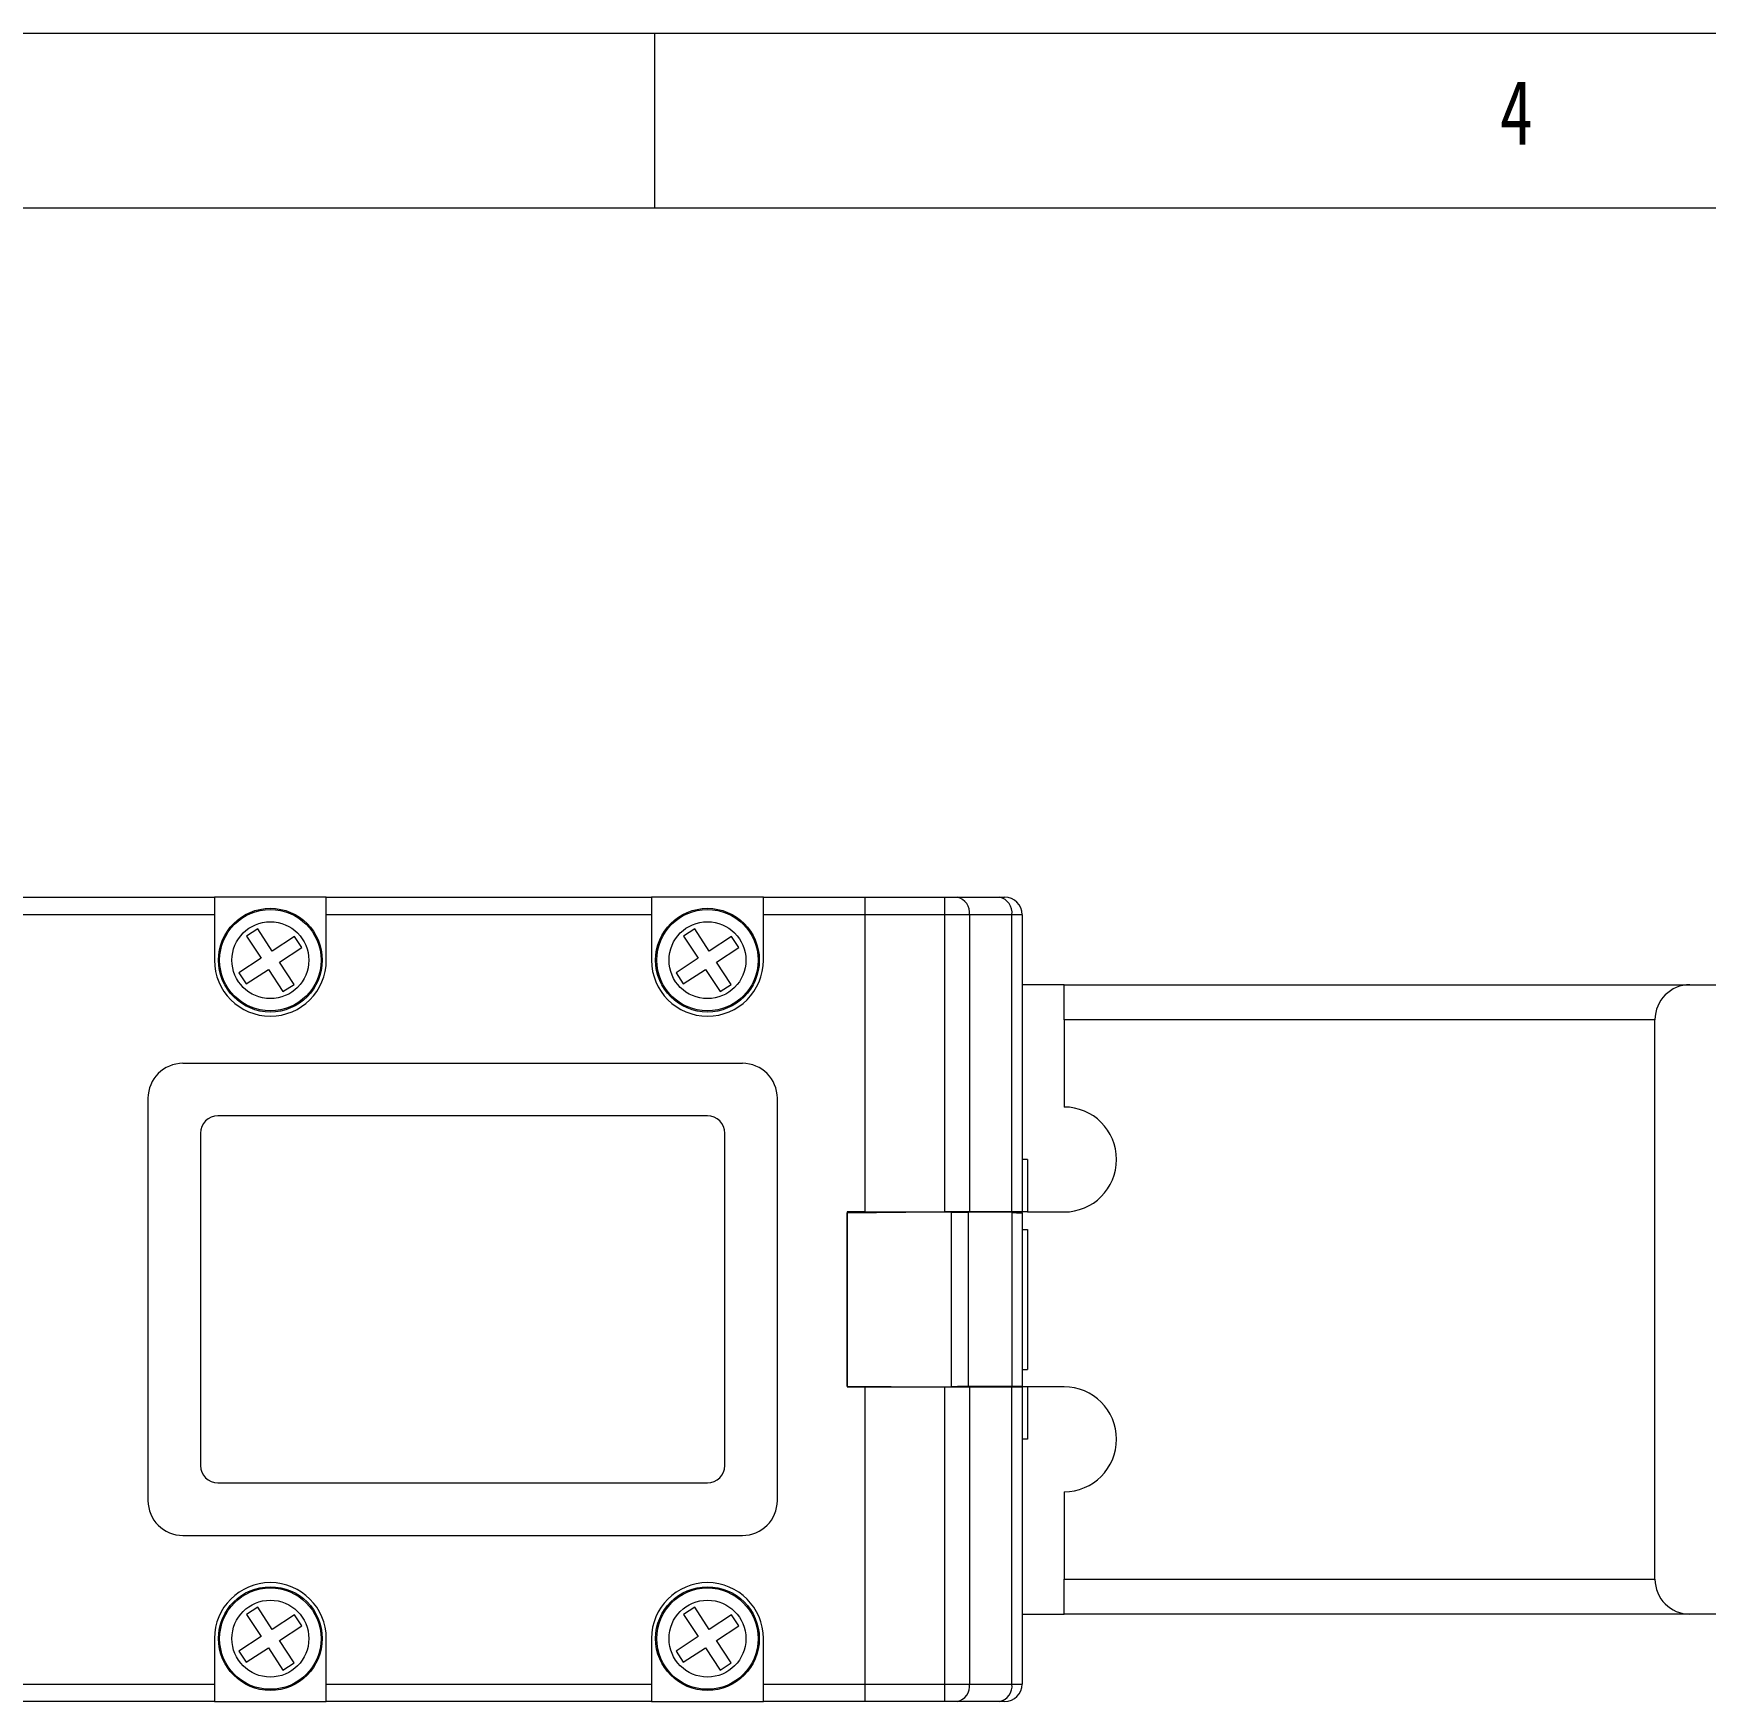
# Paper-space layout '시트2_ENG' of a CAD drawing. Header units: inches. Extents: x 0.2 to 16.3, y 0.2 to 11.5.
# Drawn here: x 5.6 to 7.482, y 9.618 to 11.496 of the extents above; entities that cross this region are included whole.
import ezdxf

# ---------------------------------------------------------------- set-up
doc = ezdxf.new("R2010")
doc.units = ezdxf.units.IN
doc.header["$MEASUREMENT"] = 0
doc.styles.add('SLDTEXTSTYLE2', font='TXT', dxfattribs={"width": 0.75})

psp = doc.layouts.new('시트2_ENG')

# ---------------------------------------------------------------- linework, layer by layer
at = {"color": 7, "linetype": 'Continuous', "lineweight": 18}
for p, q in [((16.3386, 11.4961), (0.1969, 11.4961)), ((6.2992, 11.2992), (6.2992, 11.4961)), ((16.1516, 11.2992), (0.3937, 11.2992)), ((5.4372, 10.5235), (5.8033, 10.5235)), ((5.8033, 10.5235), (5.8033, 10.5039)), ((5.9293, 10.5235), (5.8033, 10.5235)), ((5.9293, 10.5235), (6.2955, 10.5235)), ((5.9293, 10.5039), (5.9293, 10.5235)), ((6.2955, 10.5235), (6.2955, 10.5039)), ((6.4215, 10.5235), (6.2955, 10.5235)), ((6.4215, 10.5235), (6.5356, 10.5235)), ((6.4215, 10.5039), (6.4215, 10.5235)), ((6.5356, 10.5235), (6.5356, 10.5039)), ((6.5356, 10.5235), (6.6256, 10.5235)), ((6.6256, 10.5039), (6.6256, 10.5235)), ((6.6256, 10.5235), (6.6395, 10.5235)), ((6.6395, 10.5235), (6.6873, 10.5235)), ((6.6873, 10.5235), (6.6931, 10.5235)), ((5.8033, 10.5039), (5.4372, 10.5039)), ((5.8033, 10.5039), (5.8033, 10.4527)), ((5.8521, 10.4881), (5.8396, 10.4799)), ((5.8685, 10.463), (5.8521, 10.4881)), ((5.9293, 10.4527), (5.9293, 10.5039)), ((6.2955, 10.5039), (5.9293, 10.5039)), ((6.2955, 10.5039), (6.2955, 10.4527)), ((6.3443, 10.4881), (6.3317, 10.4799)), ((6.3606, 10.463), (6.3443, 10.4881)), ((6.5356, 10.5039), (6.4215, 10.5039)), ((6.4215, 10.4527), (6.4215, 10.5039)), ((6.5356, 10.5039), (6.5356, 10.1692)), ((6.6256, 10.5039), (6.5356, 10.5039)), ((6.6535, 10.5039), (6.6256, 10.5039)), ((6.6256, 10.1692), (6.6256, 10.5039)), ((6.6535, 10.5039), (6.6535, 10.1692)), ((6.7013, 10.5039), (6.6535, 10.5039)), ((6.7013, 10.1692), (6.7013, 10.5039)), ((6.7128, 10.5039), (6.7013, 10.5039)), ((6.7128, 10.5039), (6.7128, 10.1692)), ((5.8396, 10.4799), (5.856, 10.4548)), ((5.8936, 10.4794), (5.8685, 10.463)), ((5.9017, 10.4669), (5.8936, 10.4794)), ((6.3317, 10.4799), (6.3481, 10.4548)), ((6.3857, 10.4794), (6.3606, 10.463)), ((6.3939, 10.4669), (6.3857, 10.4794)), ((5.856, 10.4548), (5.8309, 10.4385)), ((5.8767, 10.4505), (5.9017, 10.4669)), ((5.8931, 10.4255), (5.8767, 10.4505)), ((6.3481, 10.4548), (6.3231, 10.4385)), ((6.3688, 10.4505), (6.3939, 10.4669)), ((6.3852, 10.4255), (6.3688, 10.4505)), ((5.8309, 10.4385), (5.8391, 10.426)), ((5.8391, 10.426), (5.8642, 10.4423)), ((5.8642, 10.4423), (5.8805, 10.4173)), ((6.3231, 10.4385), (6.3312, 10.426)), ((6.3312, 10.426), (6.3563, 10.4423)), ((6.3563, 10.4423), (6.3727, 10.4173)), ((5.8805, 10.4173), (5.8931, 10.4255)), ((6.3727, 10.4173), (6.3852, 10.4255)), ((6.76, 10.4251), (6.7128, 10.4251)), ((6.76, 10.3857), (6.76, 10.4251)), ((6.76, 10.4251), (7.4648, 10.4251)), ((7.4648, 10.4251), (7.5829, 10.4251)), ((7.4254, 10.3857), (6.76, 10.3857)), ((6.76, 10.3857), (6.76, 10.2873)), ((7.4254, 9.7558), (7.4254, 10.3857)), ((6.3978, 10.3365), (5.7679, 10.3365)), ((5.7285, 10.2972), (5.7285, 9.8444)), ((6.4372, 9.8444), (6.4372, 10.2972)), ((6.3585, 10.2775), (5.8073, 10.2775)), ((5.7876, 10.2578), (5.7876, 9.8838)), ((6.3781, 9.8838), (6.3781, 10.2578)), ((6.7187, 10.2283), (6.7128, 10.2283)), ((6.7187, 10.2283), (6.7187, 10.1692)), ((6.5356, 10.1692), (6.5159, 10.1692)), ((6.5159, 10.1692), (6.5159, 9.9724)), ((6.5159, 10.1683), (6.615, 10.1692)), ((6.5159, 9.9732), (6.5159, 10.1683)), ((6.5356, 10.1692), (6.6256, 10.1692)), ((6.615, 10.1692), (6.633, 10.1691)), ((6.6535, 10.1692), (6.6256, 10.1692)), ((6.633, 10.1691), (6.633, 9.9725)), ((6.6383, 10.169), (6.6383, 10.1692)), ((6.652, 10.1689), (6.652, 9.9727)), ((6.7013, 10.1685), (6.652, 10.1689)), ((6.7013, 10.1692), (6.6535, 10.1692)), ((6.6537, 10.1689), (6.6537, 10.1692)), ((6.6892, 10.1686), (6.6892, 10.1692)), ((6.7128, 10.1692), (6.7013, 10.1692)), ((6.7013, 10.1685), (6.7013, 9.9731)), ((6.7187, 10.1692), (6.7128, 10.1692)), ((6.7128, 10.1684), (6.7128, 10.1692)), ((6.7128, 10.1684), (6.7128, 9.9732)), ((6.7187, 10.1692), (6.76, 10.1692)), ((6.7128, 10.1495), (6.7187, 10.1495)), ((6.7187, 10.1495), (6.7187, 9.992)), ((6.7128, 9.992), (6.7187, 9.992)), ((6.5159, 9.9732), (6.615, 9.9724)), ((6.5159, 9.9724), (6.5356, 9.9724)), ((6.5356, 9.9724), (6.5356, 9.6377)), ((6.5356, 9.9724), (6.6256, 9.9724)), ((6.615, 9.9724), (6.633, 9.9725)), ((6.6256, 9.9724), (6.6535, 9.9724)), ((6.6256, 9.6377), (6.6256, 9.9724)), ((6.6383, 9.9726), (6.6383, 9.9724)), ((6.7013, 9.9731), (6.652, 9.9727)), ((6.6535, 9.9724), (6.6535, 9.6377)), ((6.6535, 9.9724), (6.7013, 9.9724)), ((6.6537, 9.9727), (6.6537, 9.9724)), ((6.6892, 9.9724), (6.6892, 9.973)), ((6.7013, 9.6377), (6.7013, 9.9724)), ((6.7013, 9.9724), (6.7128, 9.9724)), ((6.7128, 9.9724), (6.7128, 9.9732)), ((6.7187, 9.9724), (6.7128, 9.9724)), ((6.7128, 9.9724), (6.7128, 9.6377)), ((6.7187, 9.9724), (6.7187, 9.9133)), ((6.76, 9.9724), (6.7187, 9.9724)), ((6.7187, 9.9133), (6.7128, 9.9133)), ((5.8073, 9.8641), (6.3585, 9.8641)), ((6.76, 9.8543), (6.76, 9.7558)), ((5.7679, 9.805), (6.3978, 9.805)), ((6.76, 9.7558), (7.4254, 9.7558)), ((6.76, 9.7165), (6.76, 9.7558)), ((5.8521, 9.7243), (5.8396, 9.7161)), ((5.8396, 9.7161), (5.856, 9.6911)), ((5.8685, 9.6992), (5.8521, 9.7243)), ((5.8936, 9.7156), (5.8685, 9.6992)), ((5.9017, 9.7031), (5.8936, 9.7156)), ((6.3443, 9.7243), (6.3317, 9.7161)), ((6.3317, 9.7161), (6.3481, 9.6911)), ((6.3606, 9.6992), (6.3443, 9.7243)), ((6.3857, 9.7156), (6.3606, 9.6992)), ((6.3939, 9.7031), (6.3857, 9.7156)), ((6.7128, 9.7165), (6.76, 9.7165)), ((7.4648, 9.7165), (6.76, 9.7165)), ((7.5829, 9.7165), (7.4648, 9.7165)), ((5.8767, 9.6867), (5.9017, 9.7031)), ((6.3688, 9.6867), (6.3939, 9.7031)), ((5.8033, 9.6889), (5.8033, 9.6377)), ((5.856, 9.6911), (5.8309, 9.6747)), ((5.8391, 9.6622), (5.8642, 9.6785)), ((5.8642, 9.6785), (5.8805, 9.6535)), ((5.8931, 9.6617), (5.8767, 9.6867)), ((5.9293, 9.6377), (5.9293, 9.6889)), ((6.2955, 9.6889), (6.2955, 9.6377)), ((6.3481, 9.6911), (6.3231, 9.6747)), ((6.3312, 9.6622), (6.3563, 9.6785)), ((6.3563, 9.6785), (6.3727, 9.6535)), ((6.3852, 9.6617), (6.3688, 9.6867)), ((6.4215, 9.6377), (6.4215, 9.6889)), ((5.8309, 9.6747), (5.8391, 9.6622)), ((5.8805, 9.6535), (5.8931, 9.6617)), ((6.3231, 9.6747), (6.3312, 9.6622)), ((6.3727, 9.6535), (6.3852, 9.6617)), ((5.4372, 9.6377), (5.8033, 9.6377)), ((5.8033, 9.6377), (5.8033, 9.618)), ((5.9293, 9.6377), (6.2955, 9.6377)), ((5.9293, 9.618), (5.9293, 9.6377)), ((6.2955, 9.6377), (6.2955, 9.618)), ((6.4215, 9.6377), (6.5356, 9.6377)), ((6.4215, 9.618), (6.4215, 9.6377)), ((6.5356, 9.6377), (6.5356, 9.618)), ((6.5356, 9.6377), (6.6256, 9.6377)), ((6.6256, 9.6377), (6.6535, 9.6377)), ((6.6256, 9.618), (6.6256, 9.6377)), ((6.6535, 9.6377), (6.7013, 9.6377)), ((6.7013, 9.6377), (6.7128, 9.6377)), ((5.8033, 9.618), (5.4372, 9.618)), ((5.8033, 9.618), (5.9293, 9.618)), ((6.2955, 9.618), (5.9293, 9.618)), ((6.2955, 9.618), (6.4215, 9.618)), ((6.5356, 9.618), (6.4215, 9.618)), ((6.6256, 9.618), (6.5356, 9.618)), ((6.6395, 9.618), (6.6256, 9.618)), ((6.6873, 9.618), (6.6395, 9.618)), ((6.6931, 9.618), (6.6873, 9.618))]:
    psp.add_line(p, q, dxfattribs=at)
for centre, radius in [((5.8663, 10.4527), 0.0584), ((5.8663, 10.4527), 0.0571), ((6.3585, 10.4527), 0.0584), ((6.3585, 10.4527), 0.0571), ((5.8663, 10.4527), 0.0433), ((6.3585, 10.4527), 0.0433), ((5.8663, 9.6889), 0.0584), ((5.8663, 9.6889), 0.0571), ((6.3585, 9.6889), 0.0584), ((6.3585, 9.6889), 0.0571), ((5.8663, 9.6889), 0.0433), ((6.3585, 9.6889), 0.0433)]:
    psp.add_circle(centre, radius, dxfattribs=at)
for centre, radius, start, end in [((6.6361, 10.5063), 0.0176, 351.9505, 78.5782), ((6.6839, 10.5063), 0.0176, 351.9505, 78.5782), ((6.6931, 10.5039), 0.0197, 0, 90), ((5.8663, 10.4527), 0.063, 180, 0), ((6.3585, 10.4527), 0.063, 180, 0), ((7.4648, 10.3857), 0.0394, 90, 180), ((5.7679, 10.2972), 0.0394, 90, 180), ((6.3978, 10.2972), 0.0394, 0, 90), ((6.76, 10.2283), 0.0591, 270, 90), ((5.8073, 10.2578), 0.0197, 90, 180), ((6.3585, 10.2578), 0.0197, 0, 90), ((6.76, 9.9133), 0.0591, 270, 90), ((5.8073, 9.8838), 0.0197, 180, 270), ((6.3585, 9.8838), 0.0197, 270, 0), ((5.7679, 9.8444), 0.0394, 180, 270), ((6.3978, 9.8444), 0.0394, 270, 0), ((7.4648, 9.7558), 0.0394, 180, 270), ((5.8663, 9.6889), 0.063, 0, 180), ((6.3585, 9.6889), 0.063, 0, 180), ((6.6361, 9.6353), 0.0176, 281.4218, 8.0495), ((6.6839, 9.6353), 0.0176, 281.4218, 8.0495), ((6.6931, 9.6377), 0.0197, 270, 0)]:
    psp.add_arc(centre, radius, start, end, dxfattribs=at)
for points, knots in [([(6.633, 10.1691), (6.637, 10.169), (6.6442, 10.169), (6.6496, 10.1689), (6.652, 10.1689)], [0, 0, 0, 0, 0.557682, 1, 1, 1, 1]), ([(6.7013, 10.1685), (6.705, 10.1684), (6.7116, 10.1684), (6.7124, 10.1684), (6.7128, 10.1684)], [0, 0, 0, 0, 0.557568, 1, 1, 1, 1]), ([(6.652, 9.9727), (6.6489, 9.9727), (6.6433, 9.9726), (6.6362, 9.9725), (6.633, 9.9725)], [0, 0, 0, 0, 0.557681, 1, 1, 1, 1]), ([(6.7013, 9.9731), (6.705, 9.9731), (6.7116, 9.9732), (6.7124, 9.9732), (6.7128, 9.9732)], [0, 0, 0, 0, 0.557568, 1, 1, 1, 1])]:
    psp.add_open_spline(points, degree=3, knots=knots, dxfattribs=at)

# ---------------------------------------------------------------- texts
at = {"color": 7, "linetype": 'Continuous', "lineweight": 0, "insert": (7.2507, 11.4436), "char_height": 0.0729, "attachment_point": 1, "style": 'SLDTEXTSTYLE2'}
psp.add_mtext('4', dxfattribs=at)

doc.saveas('drawing.dxf')
